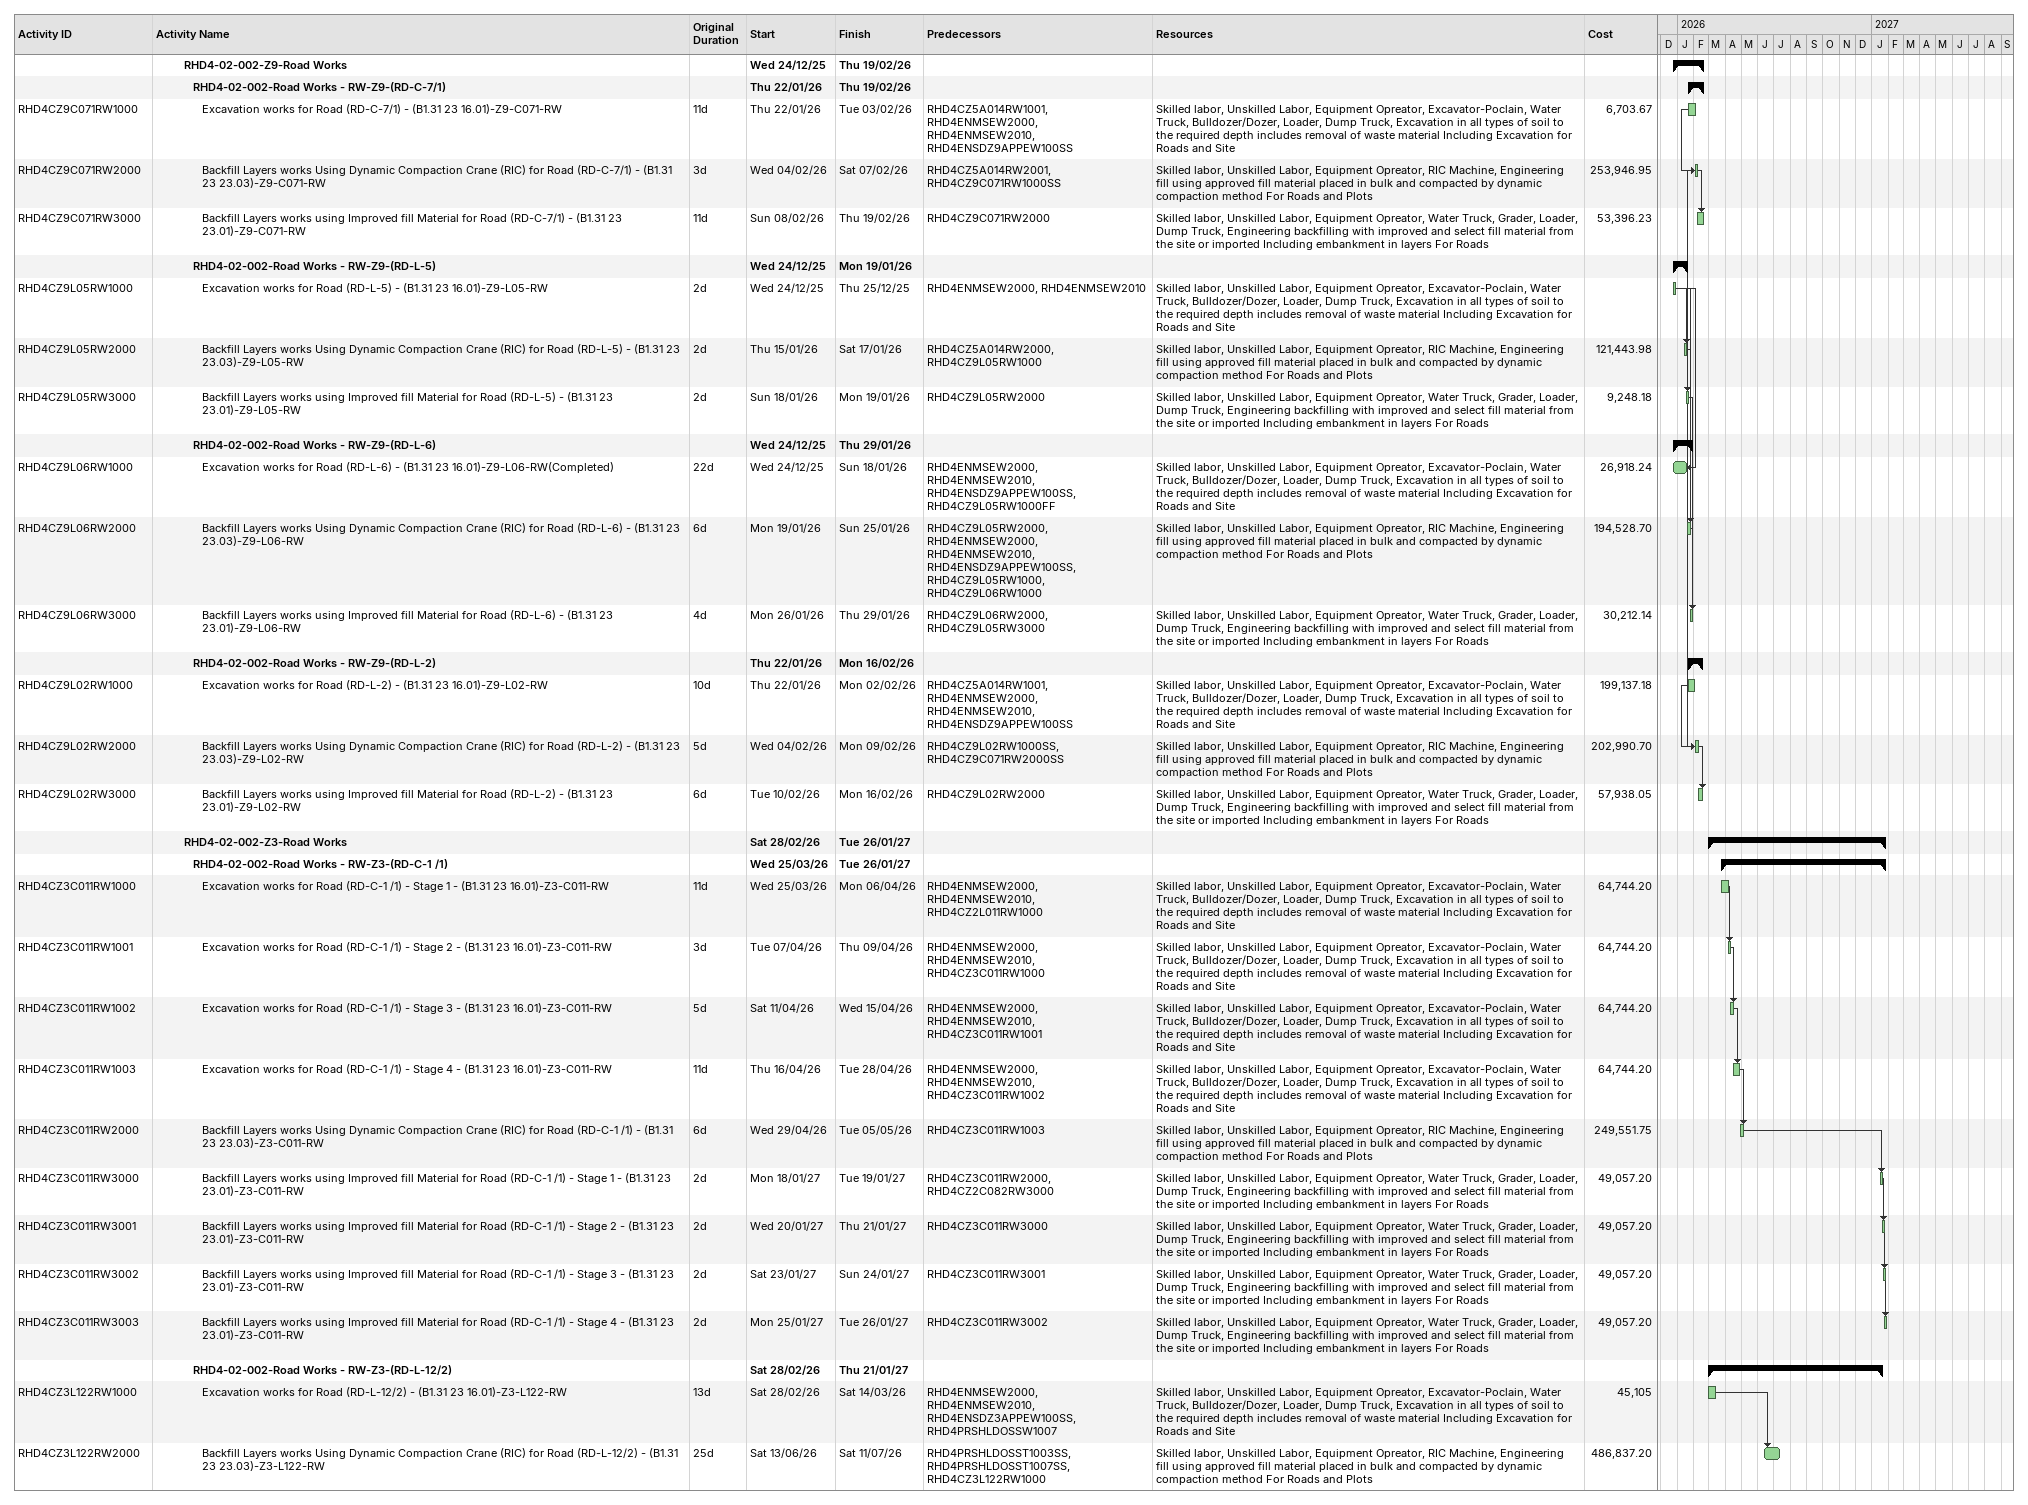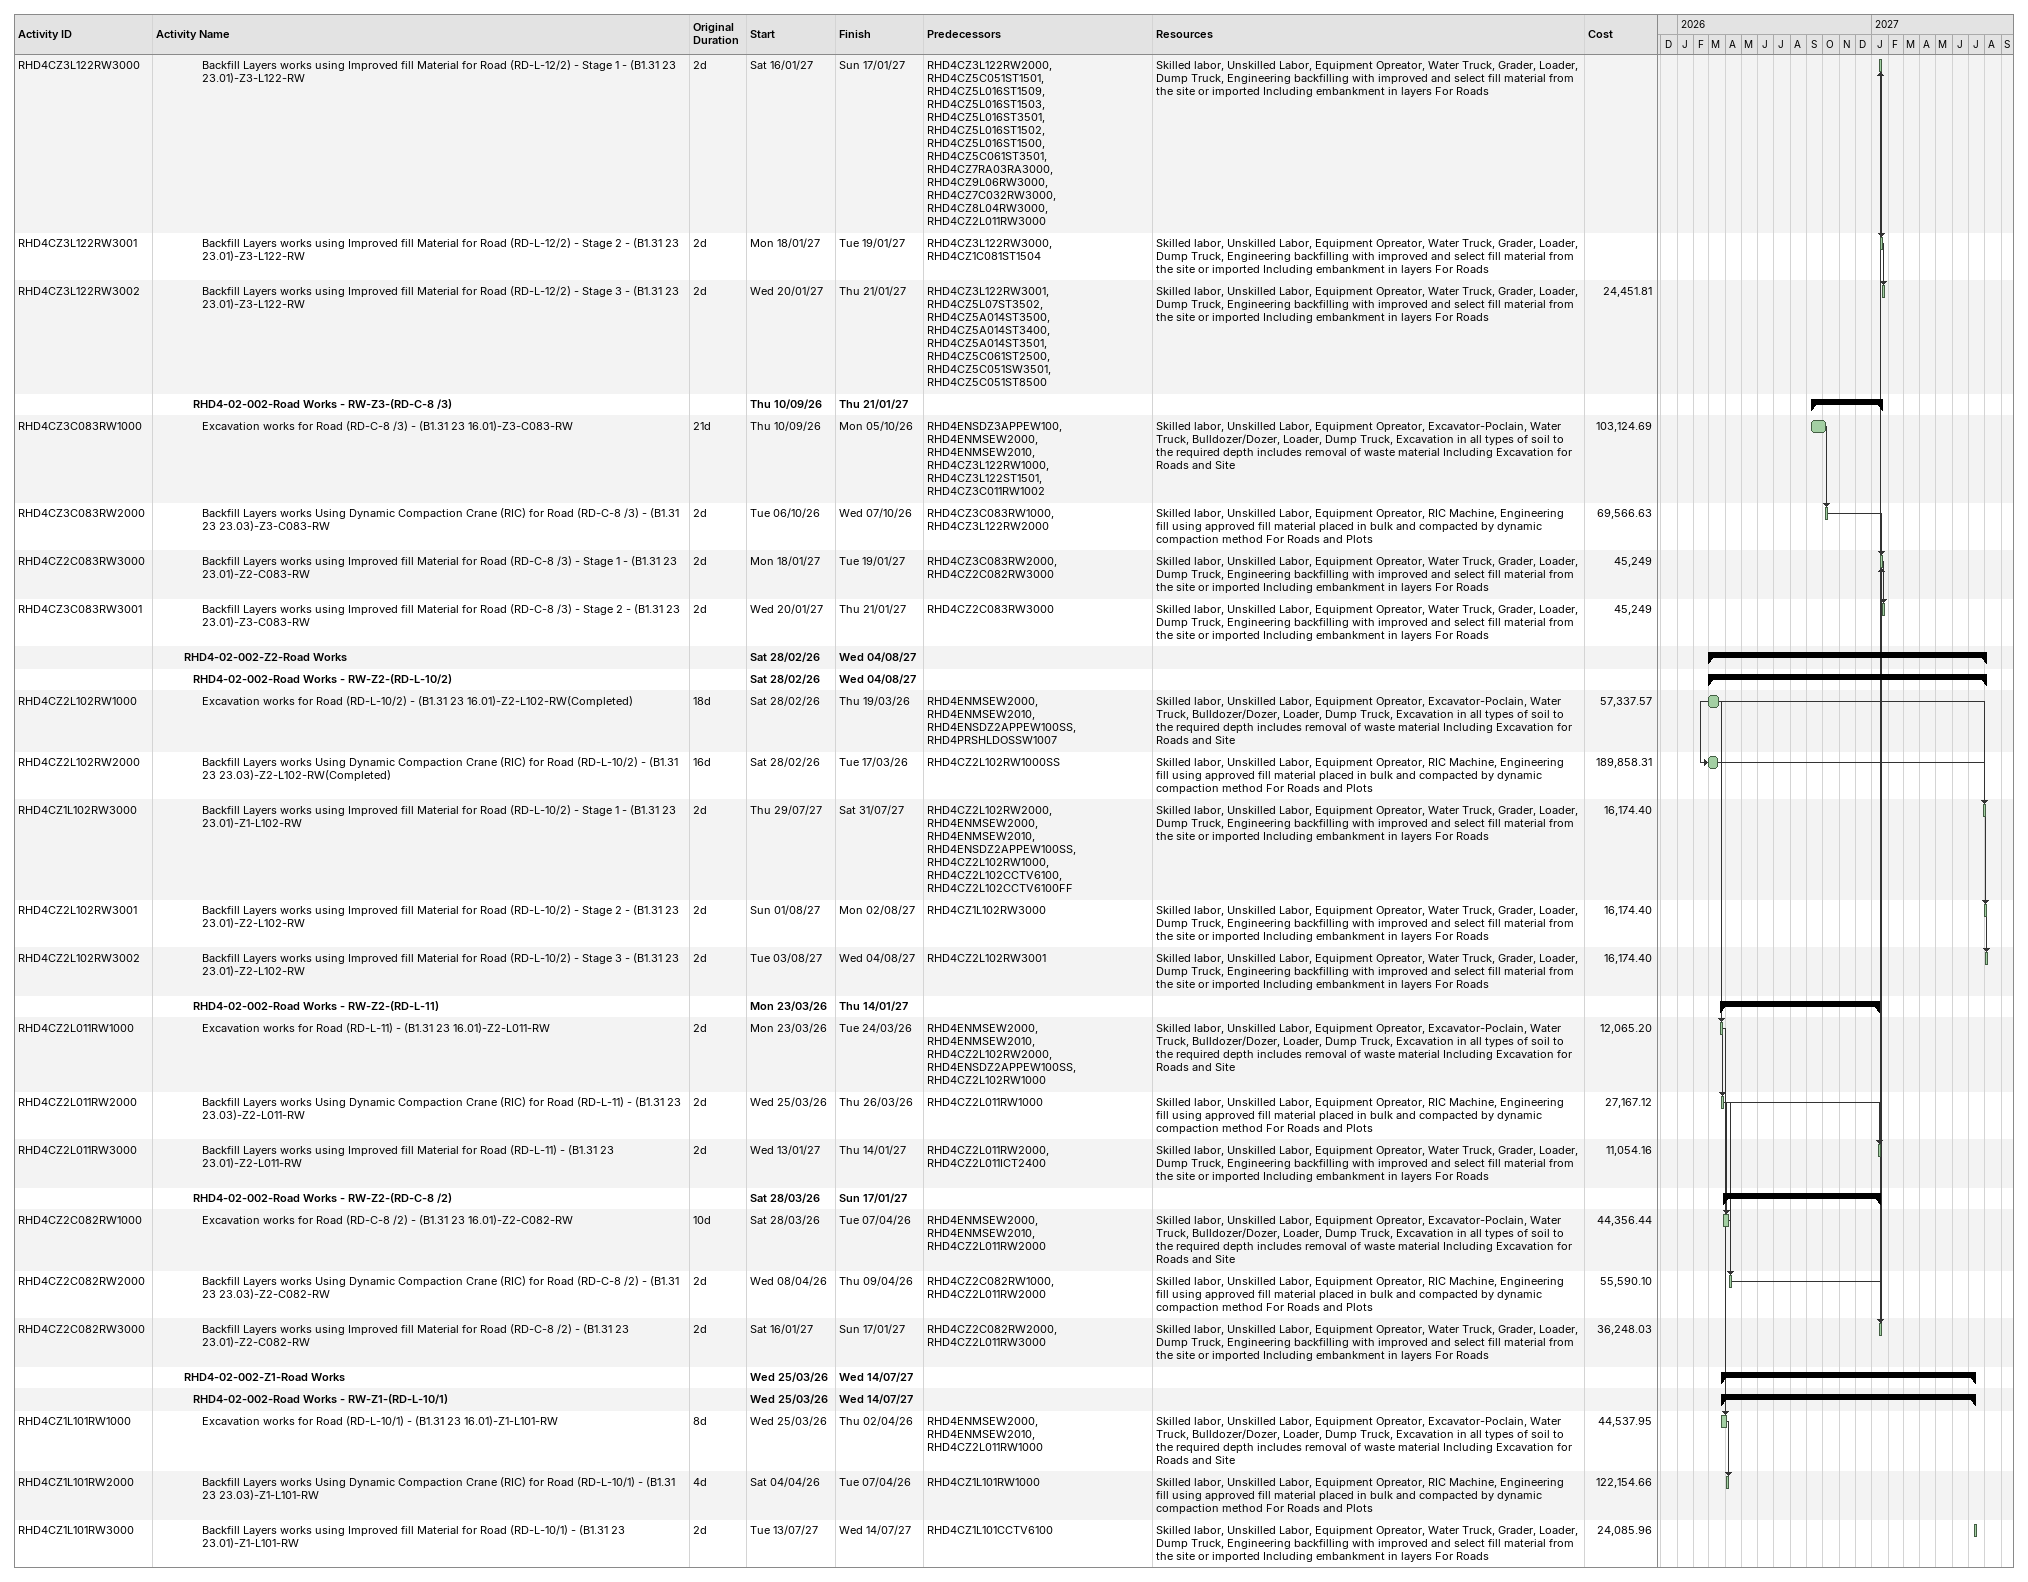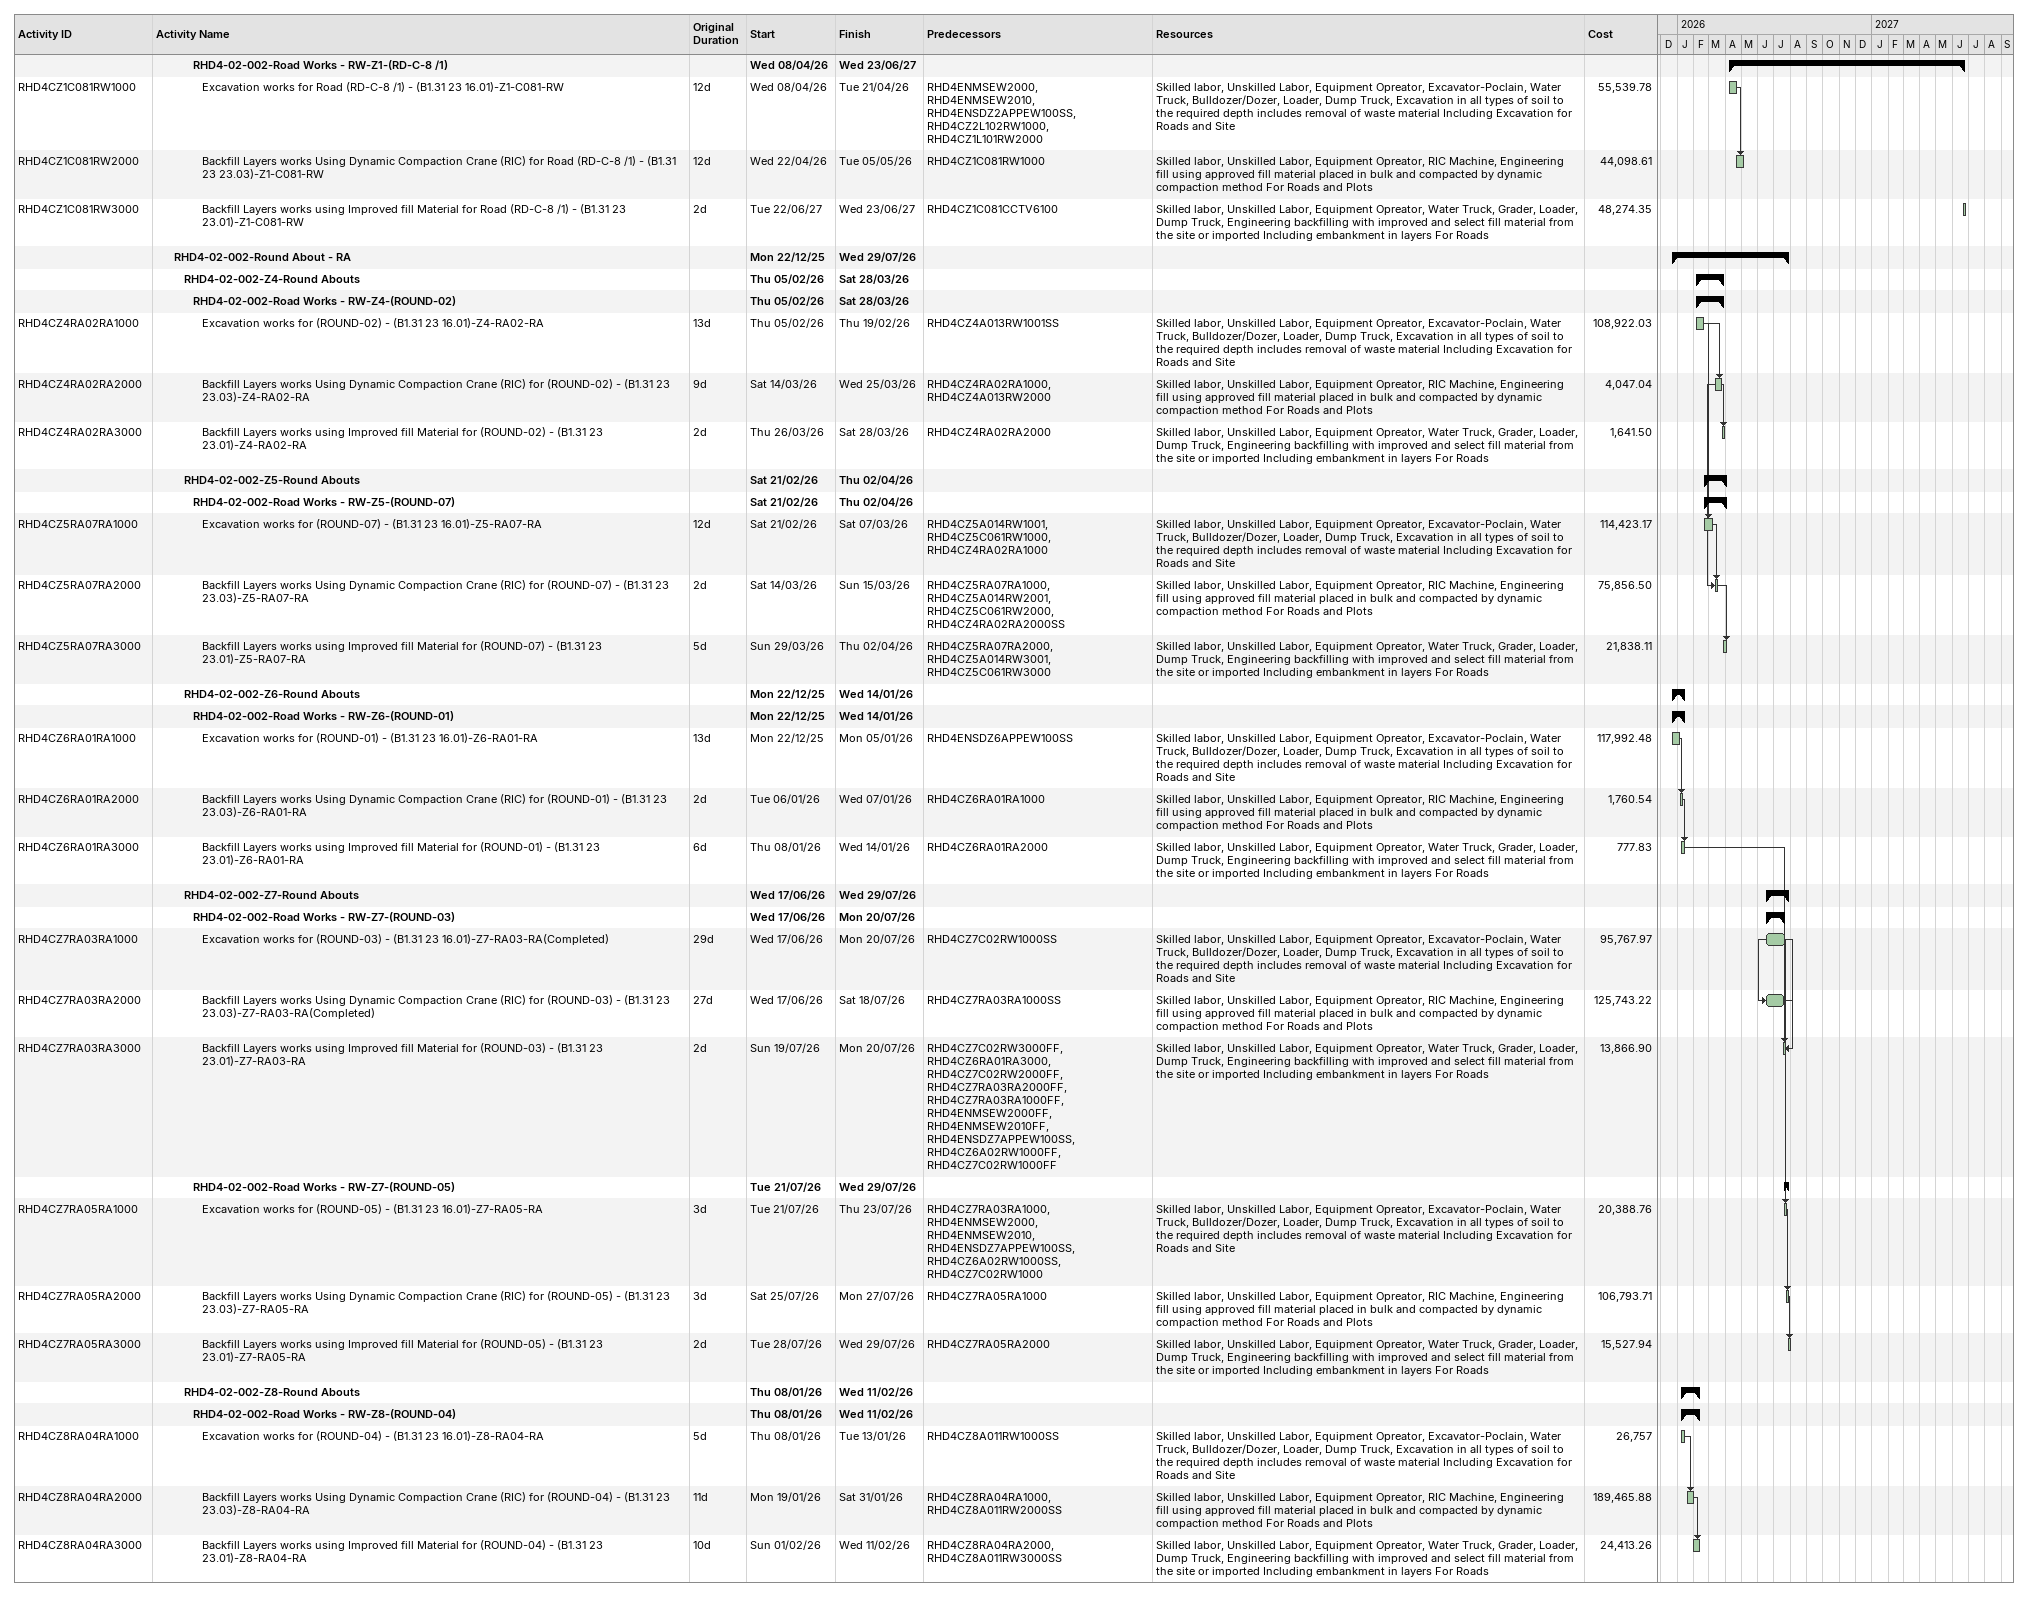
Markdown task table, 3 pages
| ID | Level | Task | Original duration | Start | Finish | Predecessors | Resources | Cost |
|---|---|---|---|---|---|---|---|---|
|  | 4 | **RHD4-02-002-Z9-Road Works** |  | 2025-12-24 | 2026-02-19 |  |  |  |
|  | 5 | **RHD4-02-002-Road Works - RW-Z9-(RD-C-7/1)** |  | 2026-01-22 | 2026-02-19 |  |  |  |
| RHD4CZ9C071RW1000 | 6 | Excavation works for Road (RD-C-7/1) - (B1.31 23 16.01)-Z9-C071-RW | 11d | 2026-01-22 | 2026-02-03 | RHD4CZ5A014RW1001, RHD4ENMSEW2000, RHD4ENMSEW2010, RHD4ENSDZ9APPEW100SS | Skilled labor, Unskilled Labor, Equipment Opreator, Excavator-Poclain, Water Truck, Bulldozer/Dozer, Loader, Dump Truck, Excavation in all types of soil to the required depth includes removal of waste material Including Excavation for Roads and Site | 6703.67 |
| RHD4CZ9C071RW2000 | 6 | Backfill Layers works Using Dynamic Compaction Crane (RIC) for Road (RD-C-7/1) - (B1.31 23 23.03)-Z9-C071-RW | 3d | 2026-02-04 | 2026-02-07 | RHD4CZ5A014RW2001, RHD4CZ9C071RW1000SS | Skilled labor, Unskilled Labor, Equipment Opreator, RIC Machine, Engineering fill using approved fill material placed in bulk and compacted by dynamic compaction method For Roads and Plots | 253946.95 |
| RHD4CZ9C071RW3000 | 6 | Backfill Layers works using Improved fill Material for Road (RD-C-7/1) - (B1.31 23 23.01)-Z9-C071-RW | 11d | 2026-02-08 | 2026-02-19 | RHD4CZ9C071RW2000 | Skilled labor, Unskilled Labor, Equipment Opreator, Water Truck, Grader, Loader, Dump Truck, Engineering backfilling with improved and select fill material from the site or imported Including embankment in layers For Roads | 53396.23 |
|  | 5 | **RHD4-02-002-Road Works - RW-Z9-(RD-L-5)** |  | 2025-12-24 | 2026-01-19 |  |  |  |
| RHD4CZ9L05RW1000 | 6 | Excavation works for Road (RD-L-5) - (B1.31 23 16.01)-Z9-L05-RW | 2d | 2025-12-24 | 2025-12-25 | RHD4ENMSEW2000, RHD4ENMSEW2010 | Skilled labor, Unskilled Labor, Equipment Opreator, Excavator-Poclain, Water Truck, Bulldozer/Dozer, Loader, Dump Truck, Excavation in all types of soil to the required depth includes removal of waste material Including Excavation for Roads and Site |  |
| RHD4CZ9L05RW2000 | 6 | Backfill Layers works Using Dynamic Compaction Crane (RIC) for Road (RD-L-5) - (B1.31 23 23.03)-Z9-L05-RW | 2d | 2026-01-15 | 2026-01-17 | RHD4CZ5A014RW2000, RHD4CZ9L05RW1000 | Skilled labor, Unskilled Labor, Equipment Opreator, RIC Machine, Engineering fill using approved fill material placed in bulk and compacted by dynamic compaction method For Roads and Plots | 121443.98 |
| RHD4CZ9L05RW3000 | 6 | Backfill Layers works using Improved fill Material for Road (RD-L-5) - (B1.31 23 23.01)-Z9-L05-RW | 2d | 2026-01-18 | 2026-01-19 | RHD4CZ9L05RW2000 | Skilled labor, Unskilled Labor, Equipment Opreator, Water Truck, Grader, Loader, Dump Truck, Engineering backfilling with improved and select fill material from the site or imported Including embankment in layers For Roads | 9248.18 |
|  | 5 | **RHD4-02-002-Road Works - RW-Z9-(RD-L-6)** |  | 2025-12-24 | 2026-01-29 |  |  |  |
| RHD4CZ9L06RW1000 | 6 | Excavation works for Road (RD-L-6) - (B1.31 23 16.01)-Z9-L06-RW(Completed) | 22d | 2025-12-24 | 2026-01-18 | RHD4ENMSEW2000, RHD4ENMSEW2010, RHD4ENSDZ9APPEW100SS, RHD4CZ9L05RW1000FF | Skilled labor, Unskilled Labor, Equipment Opreator, Excavator-Poclain, Water Truck, Bulldozer/Dozer, Loader, Dump Truck, Excavation in all types of soil to the required depth includes removal of waste material Including Excavation for Roads and Site | 26918.24 |
| RHD4CZ9L06RW2000 | 6 | Backfill Layers works Using Dynamic Compaction Crane (RIC) for Road (RD-L-6) - (B1.31 23 23.03)-Z9-L06-RW | 6d | 2026-01-19 | 2026-01-25 | RHD4CZ9L05RW2000, RHD4ENMSEW2000, RHD4ENMSEW2010, RHD4ENSDZ9APPEW100SS, RHD4CZ9L05RW1000, RHD4CZ9L06RW1000 | Skilled labor, Unskilled Labor, Equipment Opreator, RIC Machine, Engineering fill using approved fill material placed in bulk and compacted by dynamic compaction method For Roads and Plots | 194528.70 |
| RHD4CZ9L06RW3000 | 6 | Backfill Layers works using Improved fill Material for Road (RD-L-6) - (B1.31 23 23.01)-Z9-L06-RW | 4d | 2026-01-26 | 2026-01-29 | RHD4CZ9L06RW2000, RHD4CZ9L05RW3000 | Skilled labor, Unskilled Labor, Equipment Opreator, Water Truck, Grader, Loader, Dump Truck, Engineering backfilling with improved and select fill material from the site or imported Including embankment in layers For Roads | 30212.14 |
|  | 5 | **RHD4-02-002-Road Works - RW-Z9-(RD-L-2)** |  | 2026-01-22 | 2026-02-16 |  |  |  |
| RHD4CZ9L02RW1000 | 6 | Excavation works for Road (RD-L-2) - (B1.31 23 16.01)-Z9-L02-RW | 10d | 2026-01-22 | 2026-02-02 | RHD4CZ5A014RW1001, RHD4ENMSEW2000, RHD4ENMSEW2010, RHD4ENSDZ9APPEW100SS | Skilled labor, Unskilled Labor, Equipment Opreator, Excavator-Poclain, Water Truck, Bulldozer/Dozer, Loader, Dump Truck, Excavation in all types of soil to the required depth includes removal of waste material Including Excavation for Roads and Site | 199137.18 |
| RHD4CZ9L02RW2000 | 6 | Backfill Layers works Using Dynamic Compaction Crane (RIC) for Road (RD-L-2) - (B1.31 23 23.03)-Z9-L02-RW | 5d | 2026-02-04 | 2026-02-09 | RHD4CZ9L02RW1000SS, RHD4CZ9C071RW2000SS | Skilled labor, Unskilled Labor, Equipment Opreator, RIC Machine, Engineering fill using approved fill material placed in bulk and compacted by dynamic compaction method For Roads and Plots | 202990.70 |
| RHD4CZ9L02RW3000 | 6 | Backfill Layers works using Improved fill Material for Road (RD-L-2) - (B1.31 23 23.01)-Z9-L02-RW | 6d | 2026-02-10 | 2026-02-16 | RHD4CZ9L02RW2000 | Skilled labor, Unskilled Labor, Equipment Opreator, Water Truck, Grader, Loader, Dump Truck, Engineering backfilling with improved and select fill material from the site or imported Including embankment in layers For Roads | 57938.05 |
|  | 4 | **RHD4-02-002-Z3-Road Works** |  | 2026-02-28 | 2027-01-26 |  |  |  |
|  | 5 | **RHD4-02-002-Road Works - RW-Z3-(RD-C-1 /1)** |  | 2026-03-25 | 2027-01-26 |  |  |  |
| RHD4CZ3C011RW1000 | 6 | Excavation works for Road (RD-C-1 /1) - Stage 1 - (B1.31 23 16.01)-Z3-C011-RW | 11d | 2026-03-25 | 2026-04-06 | RHD4ENMSEW2000, RHD4ENMSEW2010, RHD4CZ2L011RW1000 | Skilled labor, Unskilled Labor, Equipment Opreator, Excavator-Poclain, Water Truck, Bulldozer/Dozer, Loader, Dump Truck, Excavation in all types of soil to the required depth includes removal of waste material Including Excavation for Roads and Site | 64744.20 |
| RHD4CZ3C011RW1001 | 6 | Excavation works for Road (RD-C-1 /1) - Stage 2 - (B1.31 23 16.01)-Z3-C011-RW | 3d | 2026-04-07 | 2026-04-09 | RHD4ENMSEW2000, RHD4ENMSEW2010, RHD4CZ3C011RW1000 | Skilled labor, Unskilled Labor, Equipment Opreator, Excavator-Poclain, Water Truck, Bulldozer/Dozer, Loader, Dump Truck, Excavation in all types of soil to the required depth includes removal of waste material Including Excavation for Roads and Site | 64744.20 |
| RHD4CZ3C011RW1002 | 6 | Excavation works for Road (RD-C-1 /1) - Stage 3 - (B1.31 23 16.01)-Z3-C011-RW | 5d | 2026-04-11 | 2026-04-15 | RHD4ENMSEW2000, RHD4ENMSEW2010, RHD4CZ3C011RW1001 | Skilled labor, Unskilled Labor, Equipment Opreator, Excavator-Poclain, Water Truck, Bulldozer/Dozer, Loader, Dump Truck, Excavation in all types of soil to the required depth includes removal of waste material Including Excavation for Roads and Site | 64744.20 |
| RHD4CZ3C011RW1003 | 6 | Excavation works for Road (RD-C-1 /1) - Stage 4 - (B1.31 23 16.01)-Z3-C011-RW | 11d | 2026-04-16 | 2026-04-28 | RHD4ENMSEW2000, RHD4ENMSEW2010, RHD4CZ3C011RW1002 | Skilled labor, Unskilled Labor, Equipment Opreator, Excavator-Poclain, Water Truck, Bulldozer/Dozer, Loader, Dump Truck, Excavation in all types of soil to the required depth includes removal of waste material Including Excavation for Roads and Site | 64744.20 |
| RHD4CZ3C011RW2000 | 6 | Backfill Layers works Using Dynamic Compaction Crane (RIC) for Road (RD-C-1 /1) - (B1.31 23 23.03)-Z3-C011-RW | 6d | 2026-04-29 | 2026-05-05 | RHD4CZ3C011RW1003 | Skilled labor, Unskilled Labor, Equipment Opreator, RIC Machine, Engineering fill using approved fill material placed in bulk and compacted by dynamic compaction method For Roads and Plots | 249551.75 |
| RHD4CZ3C011RW3000 | 6 | Backfill Layers works using Improved fill Material for Road (RD-C-1 /1) - Stage 1 - (B1.31 23 23.01)-Z3-C011-RW | 2d | 2027-01-18 | 2027-01-19 | RHD4CZ3C011RW2000, RHD4CZ2C082RW3000 | Skilled labor, Unskilled Labor, Equipment Opreator, Water Truck, Grader, Loader, Dump Truck, Engineering backfilling with improved and select fill material from the site or imported Including embankment in layers For Roads | 49057.20 |
| RHD4CZ3C011RW3001 | 6 | Backfill Layers works using Improved fill Material for Road (RD-C-1 /1) - Stage 2 - (B1.31 23 23.01)-Z3-C011-RW | 2d | 2027-01-20 | 2027-01-21 | RHD4CZ3C011RW3000 | Skilled labor, Unskilled Labor, Equipment Opreator, Water Truck, Grader, Loader, Dump Truck, Engineering backfilling with improved and select fill material from the site or imported Including embankment in layers For Roads | 49057.20 |
| RHD4CZ3C011RW3002 | 6 | Backfill Layers works using Improved fill Material for Road (RD-C-1 /1) - Stage 3 - (B1.31 23 23.01)-Z3-C011-RW | 2d | 2027-01-23 | 2027-01-24 | RHD4CZ3C011RW3001 | Skilled labor, Unskilled Labor, Equipment Opreator, Water Truck, Grader, Loader, Dump Truck, Engineering backfilling with improved and select fill material from the site or imported Including embankment in layers For Roads | 49057.20 |
| RHD4CZ3C011RW3003 | 6 | Backfill Layers works using Improved fill Material for Road (RD-C-1 /1) - Stage 4 - (B1.31 23 23.01)-Z3-C011-RW | 2d | 2027-01-25 | 2027-01-26 | RHD4CZ3C011RW3002 | Skilled labor, Unskilled Labor, Equipment Opreator, Water Truck, Grader, Loader, Dump Truck, Engineering backfilling with improved and select fill material from the site or imported Including embankment in layers For Roads | 49057.20 |
|  | 5 | **RHD4-02-002-Road Works - RW-Z3-(RD-L-12/2)** |  | 2026-02-28 | 2027-01-21 |  |  |  |
| RHD4CZ3L122RW1000 | 6 | Excavation works for Road (RD-L-12/2) - (B1.31 23 16.01)-Z3-L122-RW | 13d | 2026-02-28 | 2026-03-14 | RHD4ENMSEW2000, RHD4ENMSEW2010, RHD4ENSDZ3APPEW100SS, RHD4PRSHLDOSSW1007 | Skilled labor, Unskilled Labor, Equipment Opreator, Excavator-Poclain, Water Truck, Bulldozer/Dozer, Loader, Dump Truck, Excavation in all types of soil to the required depth includes removal of waste material Including Excavation for Roads and Site | 45105 |
| RHD4CZ3L122RW2000 | 6 | Backfill Layers works Using Dynamic Compaction Crane (RIC) for Road (RD-L-12/2) - (B1.31 23 23.03)-Z3-L122-RW | 25d | 2026-06-13 | 2026-07-11 | RHD4PRSHLDOSST1003SS, RHD4PRSHLDOSST1007SS, RHD4CZ3L122RW1000 | Skilled labor, Unskilled Labor, Equipment Opreator, RIC Machine, Engineering fill using approved fill material placed in bulk and compacted by dynamic compaction method For Roads and Plots | 486837.20 |
| RHD4CZ3L122RW3000 | 6 | Backfill Layers works using Improved fill Material for Road (RD-L-12/2) - Stage 1 - (B1.31 23 23.01)-Z3-L122-RW | 2d | 2027-01-16 | 2027-01-17 | RHD4CZ3L122RW2000, RHD4CZ5C051ST1501, RHD4CZ5L016ST1509, RHD4CZ5L016ST1503, RHD4CZ5L016ST3501, RHD4CZ5L016ST1502, RHD4CZ5L016ST1500, RHD4CZ5C061ST3501, RHD4CZ7RA03RA3000, RHD4CZ9L06RW3000, RHD4CZ7C032RW3000, RHD4CZ8L04RW3000, RHD4CZ2L011RW3000 | Skilled labor, Unskilled Labor, Equipment Opreator, Water Truck, Grader, Loader, Dump Truck, Engineering backfilling with improved and select fill material from the site or imported Including embankment in layers For Roads |  |
| RHD4CZ3L122RW3001 | 6 | Backfill Layers works using Improved fill Material for Road (RD-L-12/2) - Stage 2 - (B1.31 23 23.01)-Z3-L122-RW | 2d | 2027-01-18 | 2027-01-19 | RHD4CZ3L122RW3000, RHD4CZ1C081ST1504 | Skilled labor, Unskilled Labor, Equipment Opreator, Water Truck, Grader, Loader, Dump Truck, Engineering backfilling with improved and select fill material from the site or imported Including embankment in layers For Roads |  |
| RHD4CZ3L122RW3002 | 6 | Backfill Layers works using Improved fill Material for Road (RD-L-12/2) - Stage 3 - (B1.31 23 23.01)-Z3-L122-RW | 2d | 2027-01-20 | 2027-01-21 | RHD4CZ3L122RW3001, RHD4CZ5L07ST3502, RHD4CZ5A014ST3500, RHD4CZ5A014ST3400, RHD4CZ5A014ST3501, RHD4CZ5C061ST2500, RHD4CZ5C051SW3501, RHD4CZ5C051ST8500 | Skilled labor, Unskilled Labor, Equipment Opreator, Water Truck, Grader, Loader, Dump Truck, Engineering backfilling with improved and select fill material from the site or imported Including embankment in layers For Roads | 24451.81 |
|  | 5 | **RHD4-02-002-Road Works - RW-Z3-(RD-C-8 /3)** |  | 2026-09-10 | 2027-01-21 |  |  |  |
| RHD4CZ3C083RW1000 | 6 | Excavation works for Road (RD-C-8 /3) - (B1.31 23 16.01)-Z3-C083-RW | 21d | 2026-09-10 | 2026-10-05 | RHD4ENSDZ3APPEW100, RHD4ENMSEW2000, RHD4ENMSEW2010, RHD4CZ3L122RW1000, RHD4CZ3L122ST1501, RHD4CZ3C011RW1002 | Skilled labor, Unskilled Labor, Equipment Opreator, Excavator-Poclain, Water Truck, Bulldozer/Dozer, Loader, Dump Truck, Excavation in all types of soil to the required depth includes removal of waste material Including Excavation for Roads and Site | 103124.69 |
| RHD4CZ3C083RW2000 | 6 | Backfill Layers works Using Dynamic Compaction Crane (RIC) for Road (RD-C-8 /3) - (B1.31 23 23.03)-Z3-C083-RW | 2d | 2026-10-06 | 2026-10-07 | RHD4CZ3C083RW1000, RHD4CZ3L122RW2000 | Skilled labor, Unskilled Labor, Equipment Opreator, RIC Machine, Engineering fill using approved fill material placed in bulk and compacted by dynamic compaction method For Roads and Plots | 69566.63 |
| RHD4CZ2C083RW3000 | 6 | Backfill Layers works using Improved fill Material for Road (RD-C-8 /3) - Stage 1 - (B1.31 23 23.01)-Z2-C083-RW | 2d | 2027-01-18 | 2027-01-19 | RHD4CZ3C083RW2000, RHD4CZ2C082RW3000 | Skilled labor, Unskilled Labor, Equipment Opreator, Water Truck, Grader, Loader, Dump Truck, Engineering backfilling with improved and select fill material from the site or imported Including embankment in layers For Roads | 45249 |
| RHD4CZ3C083RW3001 | 6 | Backfill Layers works using Improved fill Material for Road (RD-C-8 /3) - Stage 2 - (B1.31 23 23.01)-Z3-C083-RW | 2d | 2027-01-20 | 2027-01-21 | RHD4CZ2C083RW3000 | Skilled labor, Unskilled Labor, Equipment Opreator, Water Truck, Grader, Loader, Dump Truck, Engineering backfilling with improved and select fill material from the site or imported Including embankment in layers For Roads | 45249 |
|  | 4 | **RHD4-02-002-Z2-Road Works** |  | 2026-02-28 | 2027-08-04 |  |  |  |
|  | 5 | **RHD4-02-002-Road Works - RW-Z2-(RD-L-10/2)** |  | 2026-02-28 | 2027-08-04 |  |  |  |
| RHD4CZ2L102RW1000 | 6 | Excavation works for Road (RD-L-10/2) - (B1.31 23 16.01)-Z2-L102-RW(Completed) | 18d | 2026-02-28 | 2026-03-19 | RHD4ENMSEW2000, RHD4ENMSEW2010, RHD4ENSDZ2APPEW100SS, RHD4PRSHLDOSSW1007 | Skilled labor, Unskilled Labor, Equipment Opreator, Excavator-Poclain, Water Truck, Bulldozer/Dozer, Loader, Dump Truck, Excavation in all types of soil to the required depth includes removal of waste material Including Excavation for Roads and Site | 57337.57 |
| RHD4CZ2L102RW2000 | 6 | Backfill Layers works Using Dynamic Compaction Crane (RIC) for Road (RD-L-10/2) - (B1.31 23 23.03)-Z2-L102-RW(Completed) | 16d | 2026-02-28 | 2026-03-17 | RHD4CZ2L102RW1000SS | Skilled labor, Unskilled Labor, Equipment Opreator, RIC Machine, Engineering fill using approved fill material placed in bulk and compacted by dynamic compaction method For Roads and Plots | 189858.31 |
| RHD4CZ1L102RW3000 | 6 | Backfill Layers works using Improved fill Material for Road (RD-L-10/2) - Stage 1 - (B1.31 23 23.01)-Z1-L102-RW | 2d | 2027-07-29 | 2027-07-31 | RHD4CZ2L102RW2000, RHD4ENMSEW2000, RHD4ENMSEW2010, RHD4ENSDZ2APPEW100SS, RHD4CZ2L102RW1000, RHD4CZ2L102CCTV6100, RHD4CZ2L102CCTV6100FF | Skilled labor, Unskilled Labor, Equipment Opreator, Water Truck, Grader, Loader, Dump Truck, Engineering backfilling with improved and select fill material from the site or imported Including embankment in layers For Roads | 16174.40 |
| RHD4CZ2L102RW3001 | 6 | Backfill Layers works using Improved fill Material for Road (RD-L-10/2) - Stage 2 - (B1.31 23 23.01)-Z2-L102-RW | 2d | 2027-08-01 | 2027-08-02 | RHD4CZ1L102RW3000 | Skilled labor, Unskilled Labor, Equipment Opreator, Water Truck, Grader, Loader, Dump Truck, Engineering backfilling with improved and select fill material from the site or imported Including embankment in layers For Roads | 16174.40 |
| RHD4CZ2L102RW3002 | 6 | Backfill Layers works using Improved fill Material for Road (RD-L-10/2) - Stage 3 - (B1.31 23 23.01)-Z2-L102-RW | 2d | 2027-08-03 | 2027-08-04 | RHD4CZ2L102RW3001 | Skilled labor, Unskilled Labor, Equipment Opreator, Water Truck, Grader, Loader, Dump Truck, Engineering backfilling with improved and select fill material from the site or imported Including embankment in layers For Roads | 16174.40 |
|  | 5 | **RHD4-02-002-Road Works - RW-Z2-(RD-L-11)** |  | 2026-03-23 | 2027-01-14 |  |  |  |
| RHD4CZ2L011RW1000 | 6 | Excavation works for Road (RD-L-11) - (B1.31 23 16.01)-Z2-L011-RW | 2d | 2026-03-23 | 2026-03-24 | RHD4ENMSEW2000, RHD4ENMSEW2010, RHD4CZ2L102RW2000, RHD4ENSDZ2APPEW100SS, RHD4CZ2L102RW1000 | Skilled labor, Unskilled Labor, Equipment Opreator, Excavator-Poclain, Water Truck, Bulldozer/Dozer, Loader, Dump Truck, Excavation in all types of soil to the required depth includes removal of waste material Including Excavation for Roads and Site | 12065.20 |
| RHD4CZ2L011RW2000 | 6 | Backfill Layers works Using Dynamic Compaction Crane (RIC) for Road (RD-L-11) - (B1.31 23 23.03)-Z2-L011-RW | 2d | 2026-03-25 | 2026-03-26 | RHD4CZ2L011RW1000 | Skilled labor, Unskilled Labor, Equipment Opreator, RIC Machine, Engineering fill using approved fill material placed in bulk and compacted by dynamic compaction method For Roads and Plots | 27167.12 |
| RHD4CZ2L011RW3000 | 6 | Backfill Layers works using Improved fill Material for Road (RD-L-11) - (B1.31 23 23.01)-Z2-L011-RW | 2d | 2027-01-13 | 2027-01-14 | RHD4CZ2L011RW2000, RHD4CZ2L011ICT2400 | Skilled labor, Unskilled Labor, Equipment Opreator, Water Truck, Grader, Loader, Dump Truck, Engineering backfilling with improved and select fill material from the site or imported Including embankment in layers For Roads | 11054.16 |
|  | 5 | **RHD4-02-002-Road Works - RW-Z2-(RD-C-8 /2)** |  | 2026-03-28 | 2027-01-17 |  |  |  |
| RHD4CZ2C082RW1000 | 6 | Excavation works for Road (RD-C-8 /2) - (B1.31 23 16.01)-Z2-C082-RW | 10d | 2026-03-28 | 2026-04-07 | RHD4ENMSEW2000, RHD4ENMSEW2010, RHD4CZ2L011RW2000 | Skilled labor, Unskilled Labor, Equipment Opreator, Excavator-Poclain, Water Truck, Bulldozer/Dozer, Loader, Dump Truck, Excavation in all types of soil to the required depth includes removal of waste material Including Excavation for Roads and Site | 44356.44 |
| RHD4CZ2C082RW2000 | 6 | Backfill Layers works Using Dynamic Compaction Crane (RIC) for Road (RD-C-8 /2) - (B1.31 23 23.03)-Z2-C082-RW | 2d | 2026-04-08 | 2026-04-09 | RHD4CZ2C082RW1000, RHD4CZ2L011RW2000 | Skilled labor, Unskilled Labor, Equipment Opreator, RIC Machine, Engineering fill using approved fill material placed in bulk and compacted by dynamic compaction method For Roads and Plots | 55590.10 |
| RHD4CZ2C082RW3000 | 6 | Backfill Layers works using Improved fill Material for Road (RD-C-8 /2) - (B1.31 23 23.01)-Z2-C082-RW | 2d | 2027-01-16 | 2027-01-17 | RHD4CZ2C082RW2000, RHD4CZ2L011RW3000 | Skilled labor, Unskilled Labor, Equipment Opreator, Water Truck, Grader, Loader, Dump Truck, Engineering backfilling with improved and select fill material from the site or imported Including embankment in layers For Roads | 36248.03 |
|  | 4 | **RHD4-02-002-Z1-Road Works** |  | 2026-03-25 | 2027-07-14 |  |  |  |
|  | 5 | **RHD4-02-002-Road Works - RW-Z1-(RD-L-10/1)** |  | 2026-03-25 | 2027-07-14 |  |  |  |
| RHD4CZ1L101RW1000 | 6 | Excavation works for Road (RD-L-10/1) - (B1.31 23 16.01)-Z1-L101-RW | 8d | 2026-03-25 | 2026-04-02 | RHD4ENMSEW2000, RHD4ENMSEW2010, RHD4CZ2L011RW1000 | Skilled labor, Unskilled Labor, Equipment Opreator, Excavator-Poclain, Water Truck, Bulldozer/Dozer, Loader, Dump Truck, Excavation in all types of soil to the required depth includes removal of waste material Including Excavation for Roads and Site | 44537.95 |
| RHD4CZ1L101RW2000 | 6 | Backfill Layers works Using Dynamic Compaction Crane (RIC) for Road (RD-L-10/1) - (B1.31 23 23.03)-Z1-L101-RW | 4d | 2026-04-04 | 2026-04-07 | RHD4CZ1L101RW1000 | Skilled labor, Unskilled Labor, Equipment Opreator, RIC Machine, Engineering fill using approved fill material placed in bulk and compacted by dynamic compaction method For Roads and Plots | 122154.66 |
| RHD4CZ1L101RW3000 | 6 | Backfill Layers works using Improved fill Material for Road (RD-L-10/1) - (B1.31 23 23.01)-Z1-L101-RW | 2d | 2027-07-13 | 2027-07-14 | RHD4CZ1L101CCTV6100 | Skilled labor, Unskilled Labor, Equipment Opreator, Water Truck, Grader, Loader, Dump Truck, Engineering backfilling with improved and select fill material from the site or imported Including embankment in layers For Roads | 24085.96 |
|  | 5 | **RHD4-02-002-Road Works - RW-Z1-(RD-C-8 /1)** |  | 2026-04-08 | 2027-06-23 |  |  |  |
| RHD4CZ1C081RW1000 | 6 | Excavation works for Road (RD-C-8 /1) - (B1.31 23 16.01)-Z1-C081-RW | 12d | 2026-04-08 | 2026-04-21 | RHD4ENMSEW2000, RHD4ENMSEW2010, RHD4ENSDZ2APPEW100SS, RHD4CZ2L102RW1000, RHD4CZ1L101RW2000 | Skilled labor, Unskilled Labor, Equipment Opreator, Excavator-Poclain, Water Truck, Bulldozer/Dozer, Loader, Dump Truck, Excavation in all types of soil to the required depth includes removal of waste material Including Excavation for Roads and Site | 55539.78 |
| RHD4CZ1C081RW2000 | 6 | Backfill Layers works Using Dynamic Compaction Crane (RIC) for Road (RD-C-8 /1) - (B1.31 23 23.03)-Z1-C081-RW | 12d | 2026-04-22 | 2026-05-05 | RHD4CZ1C081RW1000 | Skilled labor, Unskilled Labor, Equipment Opreator, RIC Machine, Engineering fill using approved fill material placed in bulk and compacted by dynamic compaction method For Roads and Plots | 44098.61 |
| RHD4CZ1C081RW3000 | 6 | Backfill Layers works using Improved fill Material for Road (RD-C-8 /1) - (B1.31 23 23.01)-Z1-C081-RW | 2d | 2027-06-22 | 2027-06-23 | RHD4CZ1C081CCTV6100 | Skilled labor, Unskilled Labor, Equipment Opreator, Water Truck, Grader, Loader, Dump Truck, Engineering backfilling with improved and select fill material from the site or imported Including embankment in layers For Roads | 48274.35 |
|  | 3 | **RHD4-02-002-Round About - RA** |  | 2025-12-22 | 2026-07-29 |  |  |  |
|  | 4 | **RHD4-02-002-Z4-Round Abouts** |  | 2026-02-05 | 2026-03-28 |  |  |  |
|  | 5 | **RHD4-02-002-Road Works - RW-Z4-(ROUND-02)** |  | 2026-02-05 | 2026-03-28 |  |  |  |
| RHD4CZ4RA02RA1000 | 6 | Excavation works for (ROUND-02) - (B1.31 23 16.01)-Z4-RA02-RA | 13d | 2026-02-05 | 2026-02-19 | RHD4CZ4A013RW1001SS | Skilled labor, Unskilled Labor, Equipment Opreator, Excavator-Poclain, Water Truck, Bulldozer/Dozer, Loader, Dump Truck, Excavation in all types of soil to the required depth includes removal of waste material Including Excavation for Roads and Site | 108922.03 |
| RHD4CZ4RA02RA2000 | 6 | Backfill Layers works Using Dynamic Compaction Crane (RIC) for (ROUND-02) - (B1.31 23 23.03)-Z4-RA02-RA | 9d | 2026-03-14 | 2026-03-25 | RHD4CZ4RA02RA1000, RHD4CZ4A013RW2000 | Skilled labor, Unskilled Labor, Equipment Opreator, RIC Machine, Engineering fill using approved fill material placed in bulk and compacted by dynamic compaction method For Roads and Plots | 4047.04 |
| RHD4CZ4RA02RA3000 | 6 | Backfill Layers works using Improved fill Material for (ROUND-02) - (B1.31 23 23.01)-Z4-RA02-RA | 2d | 2026-03-26 | 2026-03-28 | RHD4CZ4RA02RA2000 | Skilled labor, Unskilled Labor, Equipment Opreator, Water Truck, Grader, Loader, Dump Truck, Engineering backfilling with improved and select fill material from the site or imported Including embankment in layers For Roads | 1641.50 |
|  | 4 | **RHD4-02-002-Z5-Round Abouts** |  | 2026-02-21 | 2026-04-02 |  |  |  |
|  | 5 | **RHD4-02-002-Road Works - RW-Z5-(ROUND-07)** |  | 2026-02-21 | 2026-04-02 |  |  |  |
| RHD4CZ5RA07RA1000 | 6 | Excavation works for (ROUND-07) - (B1.31 23 16.01)-Z5-RA07-RA | 12d | 2026-02-21 | 2026-03-07 | RHD4CZ5A014RW1001, RHD4CZ5C061RW1000, RHD4CZ4RA02RA1000 | Skilled labor, Unskilled Labor, Equipment Opreator, Excavator-Poclain, Water Truck, Bulldozer/Dozer, Loader, Dump Truck, Excavation in all types of soil to the required depth includes removal of waste material Including Excavation for Roads and Site | 114423.17 |
| RHD4CZ5RA07RA2000 | 6 | Backfill Layers works Using Dynamic Compaction Crane (RIC) for (ROUND-07) - (B1.31 23 23.03)-Z5-RA07-RA | 2d | 2026-03-14 | 2026-03-15 | RHD4CZ5RA07RA1000, RHD4CZ5A014RW2001, RHD4CZ5C061RW2000, RHD4CZ4RA02RA2000SS | Skilled labor, Unskilled Labor, Equipment Opreator, RIC Machine, Engineering fill using approved fill material placed in bulk and compacted by dynamic compaction method For Roads and Plots | 75856.50 |
| RHD4CZ5RA07RA3000 | 6 | Backfill Layers works using Improved fill Material for (ROUND-07) - (B1.31 23 23.01)-Z5-RA07-RA | 5d | 2026-03-29 | 2026-04-02 | RHD4CZ5RA07RA2000, RHD4CZ5A014RW3001, RHD4CZ5C061RW3000 | Skilled labor, Unskilled Labor, Equipment Opreator, Water Truck, Grader, Loader, Dump Truck, Engineering backfilling with improved and select fill material from the site or imported Including embankment in layers For Roads | 21838.11 |
|  | 4 | **RHD4-02-002-Z6-Round Abouts** |  | 2025-12-22 | 2026-01-14 |  |  |  |
|  | 5 | **RHD4-02-002-Road Works - RW-Z6-(ROUND-01)** |  | 2025-12-22 | 2026-01-14 |  |  |  |
| RHD4CZ6RA01RA1000 | 6 | Excavation works for (ROUND-01) - (B1.31 23 16.01)-Z6-RA01-RA | 13d | 2025-12-22 | 2026-01-05 | RHD4ENSDZ6APPEW100SS | Skilled labor, Unskilled Labor, Equipment Opreator, Excavator-Poclain, Water Truck, Bulldozer/Dozer, Loader, Dump Truck, Excavation in all types of soil to the required depth includes removal of waste material Including Excavation for Roads and Site | 117992.48 |
| RHD4CZ6RA01RA2000 | 6 | Backfill Layers works Using Dynamic Compaction Crane (RIC) for (ROUND-01) - (B1.31 23 23.03)-Z6-RA01-RA | 2d | 2026-01-06 | 2026-01-07 | RHD4CZ6RA01RA1000 | Skilled labor, Unskilled Labor, Equipment Opreator, RIC Machine, Engineering fill using approved fill material placed in bulk and compacted by dynamic compaction method For Roads and Plots | 1760.54 |
| RHD4CZ6RA01RA3000 | 6 | Backfill Layers works using Improved fill Material for (ROUND-01) - (B1.31 23 23.01)-Z6-RA01-RA | 6d | 2026-01-08 | 2026-01-14 | RHD4CZ6RA01RA2000 | Skilled labor, Unskilled Labor, Equipment Opreator, Water Truck, Grader, Loader, Dump Truck, Engineering backfilling with improved and select fill material from the site or imported Including embankment in layers For Roads | 777.83 |
|  | 4 | **RHD4-02-002-Z7-Round Abouts** |  | 2026-06-17 | 2026-07-29 |  |  |  |
|  | 5 | **RHD4-02-002-Road Works - RW-Z7-(ROUND-03)** |  | 2026-06-17 | 2026-07-20 |  |  |  |
| RHD4CZ7RA03RA1000 | 6 | Excavation works for (ROUND-03) - (B1.31 23 16.01)-Z7-RA03-RA(Completed) | 29d | 2026-06-17 | 2026-07-20 | RHD4CZ7C02RW1000SS | Skilled labor, Unskilled Labor, Equipment Opreator, Excavator-Poclain, Water Truck, Bulldozer/Dozer, Loader, Dump Truck, Excavation in all types of soil to the required depth includes removal of waste material Including Excavation for Roads and Site | 95767.97 |
| RHD4CZ7RA03RA2000 | 6 | Backfill Layers works Using Dynamic Compaction Crane (RIC) for (ROUND-03) - (B1.31 23 23.03)-Z7-RA03-RA(Completed) | 27d | 2026-06-17 | 2026-07-18 | RHD4CZ7RA03RA1000SS | Skilled labor, Unskilled Labor, Equipment Opreator, RIC Machine, Engineering fill using approved fill material placed in bulk and compacted by dynamic compaction method For Roads and Plots | 125743.22 |
| RHD4CZ7RA03RA3000 | 6 | Backfill Layers works using Improved fill Material for (ROUND-03) - (B1.31 23 23.01)-Z7-RA03-RA | 2d | 2026-07-19 | 2026-07-20 | RHD4CZ7C02RW3000FF, RHD4CZ6RA01RA3000, RHD4CZ7C02RW2000FF, RHD4CZ7RA03RA2000FF, RHD4CZ7RA03RA1000FF, RHD4ENMSEW2000FF, RHD4ENMSEW2010FF, RHD4ENSDZ7APPEW100SS, RHD4CZ6A02RW1000FF, RHD4CZ7C02RW1000FF | Skilled labor, Unskilled Labor, Equipment Opreator, Water Truck, Grader, Loader, Dump Truck, Engineering backfilling with improved and select fill material from the site or imported Including embankment in layers For Roads | 13866.90 |
|  | 5 | **RHD4-02-002-Road Works - RW-Z7-(ROUND-05)** |  | 2026-07-21 | 2026-07-29 |  |  |  |
| RHD4CZ7RA05RA1000 | 6 | Excavation works for (ROUND-05) - (B1.31 23 16.01)-Z7-RA05-RA | 3d | 2026-07-21 | 2026-07-23 | RHD4CZ7RA03RA1000, RHD4ENMSEW2000, RHD4ENMSEW2010, RHD4ENSDZ7APPEW100SS, RHD4CZ6A02RW1000SS, RHD4CZ7C02RW1000 | Skilled labor, Unskilled Labor, Equipment Opreator, Excavator-Poclain, Water Truck, Bulldozer/Dozer, Loader, Dump Truck, Excavation in all types of soil to the required depth includes removal of waste material Including Excavation for Roads and Site | 20388.76 |
| RHD4CZ7RA05RA2000 | 6 | Backfill Layers works Using Dynamic Compaction Crane (RIC) for (ROUND-05) - (B1.31 23 23.03)-Z7-RA05-RA | 3d | 2026-07-25 | 2026-07-27 | RHD4CZ7RA05RA1000 | Skilled labor, Unskilled Labor, Equipment Opreator, RIC Machine, Engineering fill using approved fill material placed in bulk and compacted by dynamic compaction method For Roads and Plots | 106793.71 |
| RHD4CZ7RA05RA3000 | 6 | Backfill Layers works using Improved fill Material for (ROUND-05) - (B1.31 23 23.01)-Z7-RA05-RA | 2d | 2026-07-28 | 2026-07-29 | RHD4CZ7RA05RA2000 | Skilled labor, Unskilled Labor, Equipment Opreator, Water Truck, Grader, Loader, Dump Truck, Engineering backfilling with improved and select fill material from the site or imported Including embankment in layers For Roads | 15527.94 |
|  | 4 | **RHD4-02-002-Z8-Round Abouts** |  | 2026-01-08 | 2026-02-11 |  |  |  |
|  | 5 | **RHD4-02-002-Road Works - RW-Z8-(ROUND-04)** |  | 2026-01-08 | 2026-02-11 |  |  |  |
| RHD4CZ8RA04RA1000 | 6 | Excavation works for (ROUND-04) - (B1.31 23 16.01)-Z8-RA04-RA | 5d | 2026-01-08 | 2026-01-13 | RHD4CZ8A011RW1000SS | Skilled labor, Unskilled Labor, Equipment Opreator, Excavator-Poclain, Water Truck, Bulldozer/Dozer, Loader, Dump Truck, Excavation in all types of soil to the required depth includes removal of waste material Including Excavation for Roads and Site | 26757 |
| RHD4CZ8RA04RA2000 | 6 | Backfill Layers works Using Dynamic Compaction Crane (RIC) for (ROUND-04) - (B1.31 23 23.03)-Z8-RA04-RA | 11d | 2026-01-19 | 2026-01-31 | RHD4CZ8RA04RA1000, RHD4CZ8A011RW2000SS | Skilled labor, Unskilled Labor, Equipment Opreator, RIC Machine, Engineering fill using approved fill material placed in bulk and compacted by dynamic compaction method For Roads and Plots | 189465.88 |
| RHD4CZ8RA04RA3000 | 6 | Backfill Layers works using Improved fill Material for (ROUND-04) - (B1.31 23 23.01)-Z8-RA04-RA | 10d | 2026-02-01 | 2026-02-11 | RHD4CZ8RA04RA2000, RHD4CZ8A011RW3000SS | Skilled labor, Unskilled Labor, Equipment Opreator, Water Truck, Grader, Loader, Dump Truck, Engineering backfilling with improved and select fill material from the site or imported Including embankment in layers For Roads | 24413.26 |
